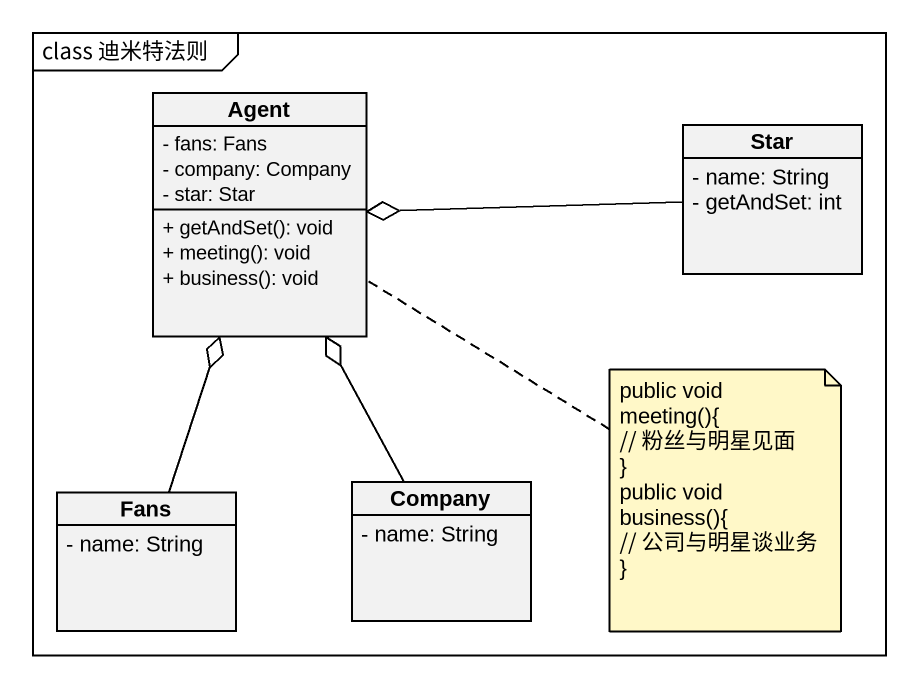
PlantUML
@startuml
mainframe class 迪米特法则
hide circle
hide empty members
skinparam classAttributeIconSize 0
class "Agent" as Agent_ {
  - fans: Fans
  - company: Company
  - star: Star
  + getAndSet(): void
  + meeting(): void
  + business(): void
}
class Star {
  - name: String
  - getAndSet: int
}
class Fans {
  - name: String
}
class Company {
  - name: String
}
Star -left-o Agent_
Fans -up-o Agent_
Company -up-o Agent_
note bottom of Agent_
  public void meeting(){
  // 粉丝与明星见面
  ~}
  public void business(){
  // 公司与明星谈业务
  ~}
end note
@enduml
